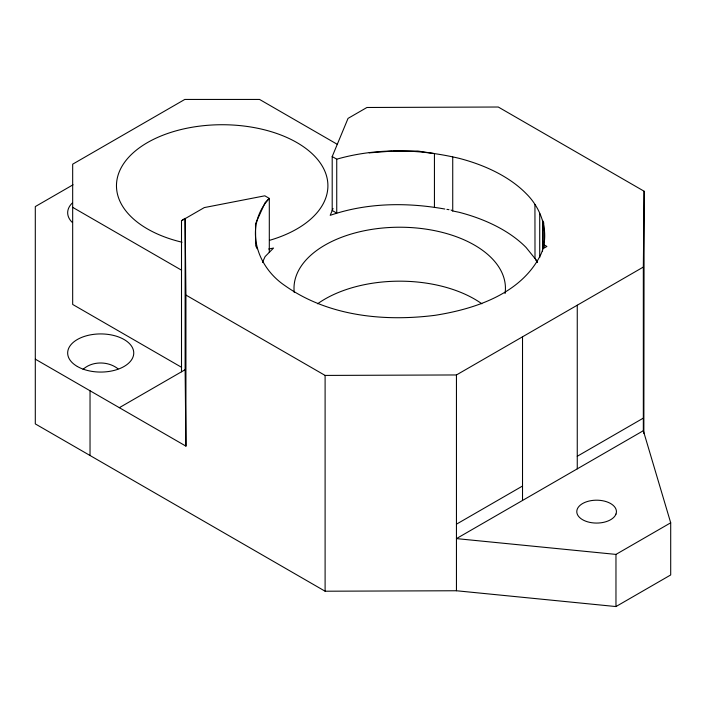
<?xml version="1.0" encoding="UTF-8"?>
<svg xmlns="http://www.w3.org/2000/svg" width="706" height="706" viewBox="0 0 706 706"><rect width="100%" height="100%" fill="white"/><g stroke="black" fill="none" stroke-linecap="round" stroke-linejoin="round"><path stroke-width="1.06" d="M73.053 184.778L35.3 206.576L35.3 423.9L325.104 591.213L456.447 590.754L615.967 606.56L670.7 574.958L670.7 522.802L643.334 430.713L643.334 267.062L644.137 191.238L498.277 107.021L366.926 107.488L348.049 118.387L332.199 156.564L332.199 210.485L330.196 215.348C366.829 202.701 406.921 202.225 444.824 209.038M643.854 433.405L644.137 191.238M332.199 156.564L336.736 159.185C376.439 147.792 419.17 148.807 459.218 158.356A145.268 83.873 0 0 1 526.102 193.541C541.829 208.897 549.93 233.324 541.017 254.098C521.813 293.581 475.473 308.963 434.975 315.326C383.737 321.804 328.166 316.182 284.995 285.665C255.951 266.171 243.817 226.238 269.304 198.395L264.829 195.809L204.299 207.582L181.504 220.74L181.504 371.797M333.038 208.473L332.199 210.485L336.736 213.097L336.736 159.185M262.473 262.403L265.085 256.622L273.522 248.062L268.695 249.006M83.052 369.379C92.221 360.872 108.353 361.04 117.999 368.814M181.504 220.74L185.113 218.313L185.925 295.073L185.925 446.13L35.3 359.16M119.34 407.68L185.413 369.538M542.508 248.98L546.885 246.456L543.947 244.761L543.947 246.959M185.925 295.073L325.104 375.424L456.447 374.957L643.334 267.062M456.447 524.187L522.519 486.046M577.261 456.27L643.334 418.12M643.334 430.713L456.447 538.607L615.967 554.404L670.7 522.802M369.229 152.867L392.006 151.11M393.021 151.128L417.811 151.04L434.437 153.555L434.437 207.502M446.907 209.364L448.99 209.682M451.063 210.009L452.731 210.97L459.218 212.312A145.268 83.873 0 0 1 526.102 247.488L535.81 259.517L537.275 262.482M337.477 144.43L259.561 99.44L184.804 99.44L72.674 164.18L72.674 304.445L181.627 367.349M72.674 207.343L181.627 270.239M257.143 248.759L255.722 245.776L255.493 223.864L265.085 202.675L269.304 198.395L269.304 252.342M535.81 259.517L536.992 262.226M185.925 446.13L185.122 369.706L185.122 218.648M534.936 204.484L535.007 258.475M615.967 554.404L615.967 606.56M577.261 305.213L577.261 468.855M543.752 247.162L543.717 222.849L542.535 220.36L542.535 251.186M539.719 213.486L539.719 257.522M522.519 336.815L522.519 500.457M456.447 374.957L456.447 590.754M452.731 157.023L452.731 210.97M325.104 375.424L325.104 591.213M90.033 390.762L90.033 455.502M182.033 242.22A105.715 61.034 0 0 1 136.673 149.875A105.715 61.034 0 0 1 302.821 146.292A105.715 61.034 0 0 1 269.515 240.34M317.576 303.792A105.715 61.034 0 0 1 481.871 303.792M72.1 222.275A33.041 19.071 0 0 1 72.1 203.196M294.261 292.505A105.715 61.034 0 0 1 400.646 227.226A105.715 61.034 0 0 1 505.037 293.564M615.976 514.065L615.676 514.771A19.821 11.446 0 0 1 602.042 522.634L600.824 522.811A19.821 11.446 0 0 1 576.837 512.45A19.821 11.446 0 0 1 598.026 500.219A19.821 11.446 0 0 1 615.976 514.065M77.351 366.485A33.041 19.071 0 0 0 132.622 357.933A33.041 19.071 0 0 0 92.159 334.573A33.041 19.071 0 0 0 77.351 366.485"/></g></svg>
